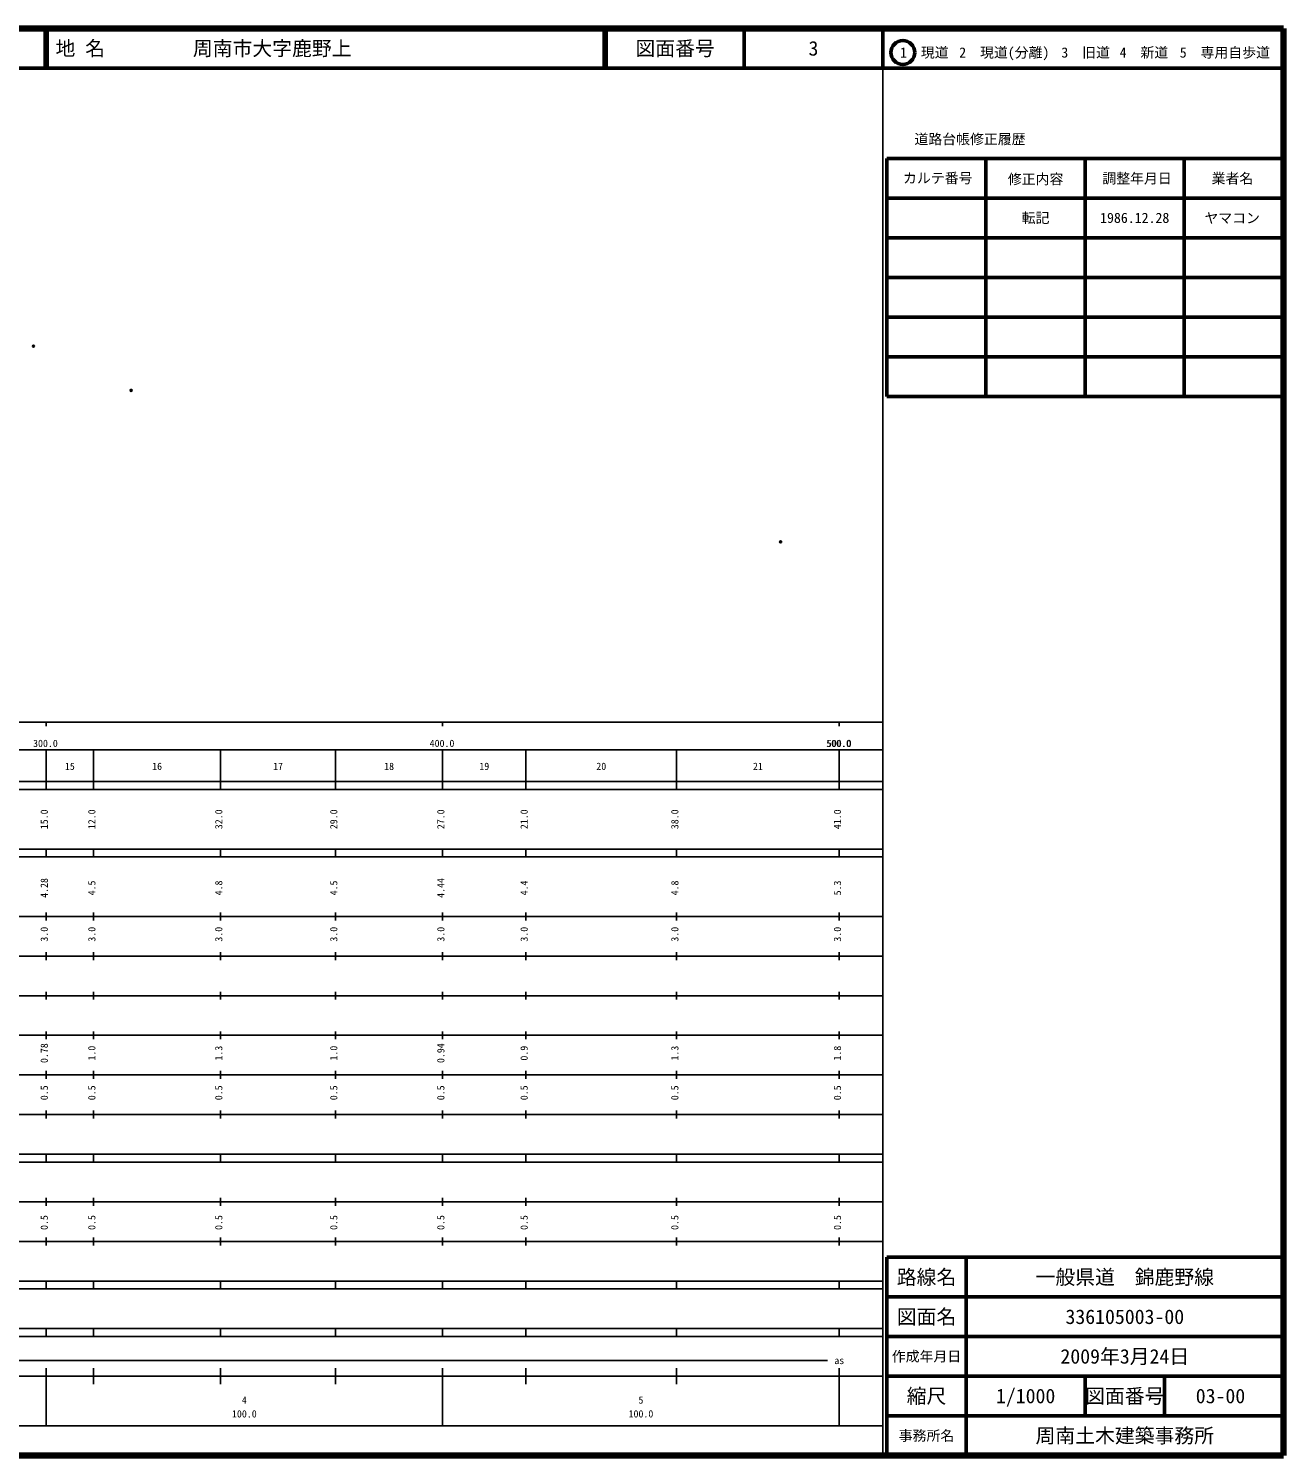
# Model space of a CAD drawing. Units: millimetres on the paper. Extents: x 40 to 680, y 20 to 380.
# Drawn here: x 363.6 to 680, y 20 to 380 of the extents above; entities that cross this region are included whole.
import ezdxf
from ezdxf.enums import TextEntityAlignment as Align

# ---------------------------------------------------------------- set-up
doc = ezdxf.new("R2010")
doc.units = ezdxf.units.MM
doc.header["$PDMODE"] = 32
doc.header["$PDSIZE"] = 0.5
doc.layers.add('M-OTRS', color=6, linetype='Continuous')
doc.layers.add('M-TTL-TXT', color=7, linetype='Continuous')
for name, color, linetype, lineweight in [('M-TTL', 2, 'Continuous', 140), ('M-TTL-BAND', 7, 'Continuous', 25), ('M-TTL-FRAM', 2, 'Continuous', 50), ('M-TTL-LINE', 7, 'Continuous', 50)]:
    doc.layers.add(name, color=color, linetype=linetype, lineweight=lineweight)
doc.styles.add('ＭＳ ゴシック', font='')
doc.styles.get('ＭＳ ゴシック').set_extended_font_data('MS Gothic')

msp = doc.modelspace()

# ---------------------------------------------------------------- linework, layer by layer
at = {"layer": 'M-OTRS'}
for p in [(364.81, 299.86), (389.446, 288.717), (553.224, 250.483)]:
    msp.add_point(p, dxfattribs=at)
at = {"layer": 'M-TTL'}
for p, q in [((680, 380), (40, 380)), ((680, 20), (680, 380)), ((40, 20), (680, 20))]:
    msp.add_line(p, q, dxfattribs=at)
at = {"layer": 'M-TTL-BAND'}
for p, q in [((579, 20), (579, 370)), ((40, 205), (579, 205)), ((368, 205), (368, 204)), ((468, 205), (468, 204)), ((568, 205), (568, 204)), ((68, 198), (579, 198)), ((368, 188), (368, 198)), ((380, 188), (380, 198)), ((412, 188), (412, 198)), ((441, 188), (441, 198)), ((468, 188), (468, 198)), ((489, 188), (489, 198)), ((527, 188), (527, 198)), ((568, 188), (568, 198)), ((40, 190), (579, 190)), ((40, 188), (579, 188)), ((40, 173), (579, 173)), ((368, 171), (368, 173)), ((380, 171), (380, 173)), ((412, 171), (412, 173)), ((441, 171), (441, 173)), ((468, 171), (468, 173)), ((489, 171), (489, 173)), ((527, 171), (527, 173)), ((568, 171), (568, 173)), ((40, 171), (579, 171)), ((40, 156), (579, 156)), ((368, 155), (368, 157)), ((380, 155), (380, 157)), ((412, 155), (412, 157)), ((441, 155), (441, 157)), ((468, 155), (468, 157)), ((489, 155), (489, 157)), ((527, 155), (527, 157)), ((568, 155), (568, 157)), ((46, 146), (579, 146)), ((368, 145), (368, 147)), ((380, 145), (380, 147)), ((412, 145), (412, 147)), ((441, 145), (441, 147)), ((468, 145), (468, 147)), ((489, 145), (489, 147)), ((527, 145), (527, 147)), ((568, 145), (568, 147)), ((368, 135), (368, 137)), ((380, 135), (380, 137)), ((412, 135), (412, 137)), ((441, 135), (441, 137)), ((468, 135), (468, 137)), ((489, 135), (489, 137)), ((527, 135), (527, 137)), ((568, 135), (568, 137)), ((52, 136), (579, 136)), ((46, 126), (579, 126)), ((368, 125), (368, 127)), ((380, 125), (380, 127)), ((412, 125), (412, 127)), ((441, 125), (441, 127)), ((468, 125), (468, 127)), ((489, 125), (489, 127)), ((527, 125), (527, 127)), ((568, 125), (568, 127)), ((52, 116), (579, 116)), ((368, 115), (368, 117)), ((380, 115), (380, 117)), ((412, 115), (412, 117)), ((441, 115), (441, 117)), ((468, 115), (468, 117)), ((489, 115), (489, 117)), ((527, 115), (527, 117)), ((568, 115), (568, 117)), ((46, 106), (579, 106)), ((368, 105), (368, 107)), ((380, 105), (380, 107)), ((412, 105), (412, 107)), ((441, 105), (441, 107)), ((468, 105), (468, 107)), ((489, 105), (489, 107)), ((527, 105), (527, 107)), ((568, 105), (568, 107)), ((40, 96), (579, 96)), ((40, 94), (579, 94)), ((368, 94), (368, 96)), ((380, 94), (380, 96)), ((412, 94), (412, 96)), ((441, 94), (441, 96)), ((468, 94), (468, 96)), ((489, 94), (489, 96)), ((527, 94), (527, 96)), ((568, 94), (568, 96)), ((49, 84), (579, 84)), ((368, 83), (368, 85)), ((380, 83), (380, 85)), ((412, 83), (412, 85)), ((441, 83), (441, 85)), ((468, 83), (468, 85)), ((489, 83), (489, 85)), ((527, 83), (527, 85)), ((568, 83), (568, 85)), ((40, 74), (579, 74)), ((368, 73), (368, 75)), ((380, 73), (380, 75)), ((412, 73), (412, 75)), ((441, 73), (441, 75)), ((468, 73), (468, 75)), ((489, 73), (489, 75)), ((527, 73), (527, 75)), ((568, 73), (568, 75)), ((40, 64), (579, 64)), ((40, 62), (579, 62)), ((368, 62), (368, 64)), ((380, 62), (380, 64)), ((412, 62), (412, 64)), ((441, 62), (441, 64)), ((468, 62), (468, 64)), ((489, 62), (489, 64)), ((527, 62), (527, 64)), ((568, 62), (568, 64)), ((40, 52), (579, 52)), ((368, 50), (368, 52)), ((380, 50), (380, 52)), ((412, 50), (412, 52)), ((441, 50), (441, 52)), ((468, 50), (468, 52)), ((489, 50), (489, 52)), ((527, 50), (527, 52)), ((568, 50), (568, 52)), ((40, 50), (579, 50)), ((71, 44), (565, 44)), ((40, 40), (579, 40)), ((368, 27.5), (368, 42)), ((380, 38), (380, 42)), ((412, 38), (412, 42)), ((441, 38), (441, 42)), ((468, 27.5), (468, 42)), ((489, 38), (489, 42)), ((527, 38), (527, 42)), ((568, 27.5), (568, 42)), ((68, 27.5), (579, 27.5))]:
    msp.add_line(p, q, dxfattribs=at)
at = {"layer": 'M-TTL-FRAM'}
for p, q in [((580, 347.197), (580, 287.197)), ((580, 347.197), (680, 347.197)), ((580, 287.197), (680, 287.197)), ((680, 70), (580, 70)), ((580, 70), (580, 20))]:
    msp.add_line(p, q, dxfattribs=at)
at = {"layer": 'M-TTL-LINE'}
for p, q in [((367.75, 380), (367.75, 370)), ((368.25, 380), (368.25, 370)), ((508.747, 380), (508.747, 370)), ((509.247, 380), (509.247, 370)), ((543.997, 380), (543.997, 370)), ((579, 380), (579, 370)), ((40, 370), (680, 370)), ((605, 347.197), (605, 287.197)), ((630, 347.197), (630, 287.197)), ((655, 347.197), (655, 287.197)), ((580, 337.197), (680, 337.197)), ((580, 327.197), (680, 327.197)), ((580, 317.197), (680, 317.197)), ((580, 307.197), (680, 307.197)), ((580, 297.197), (680, 297.197)), ((600, 70), (600, 20)), ((680, 60), (580, 60)), ((680, 50), (580, 50)), ((680, 40), (580, 40)), ((630, 40), (630, 30)), ((650, 40), (650, 30)), ((680, 30), (580, 30))]:
    msp.add_line(p, q, dxfattribs=at)
msp.add_circle((584.031, 373.958), 3, dxfattribs=at)

# ---------------------------------------------------------------- texts
at = {"layer": 'M-TTL-BAND', "style": 'ＭＳ ゴシック'}
for s, p in [('300.0', (367.844, 198.195)), ('400.0', (467.844, 198.195)), ('500.0', (567.844, 198.195)), ('500.0', (568, 198.195)), ('15', (374, 192.405)), ('16', (396, 192.405)), ('17', (426.5, 192.405)), ('18', (454.5, 192.405)), ('19', (478.5, 192.405)), ('20', (508, 192.405)), ('21', (547.5, 192.405)), ('as', (568, 42.5)), ('4', (418, 32.523)), ('5', (518, 32.523)), ('100.0', (418, 29.033)), ('100.0', (518, 29.033))]:
    msp.add_text(s, height=1.833, dxfattribs=at).set_placement(p, align=Align.BOTTOM_CENTER)
for s, p in [('15.0', (369, 180.5)), ('12.0', (381, 180.5)), ('32.0', (413, 180.5)), ('29.0', (442, 180.5)), ('27.0', (469, 180.5)), ('21.0', (490, 180.5)), ('38.0', (528, 180.5)), ('41.0', (569, 180.5)), ('4.28', (369, 163.174)), ('4.5', (381, 163.174)), ('4.8', (413, 163.174)), ('4.5', (442, 163.174)), ('4.44', (469, 163.174)), ('4.4', (490, 163.174)), ('4.8', (528, 163.174)), ('5.3', (569, 163.174)), ('3.0', (369, 151.5)), ('3.0', (381, 151.5)), ('3.0', (413, 151.5)), ('3.0', (442, 151.5)), ('3.0', (469, 151.5)), ('3.0', (490, 151.5)), ('3.0', (528, 151.5)), ('3.0', (569, 151.5)), ('0.78', (369, 121.5)), ('1.0', (381, 121.5)), ('1.3', (413, 121.5)), ('1.0', (442, 121.5)), ('0.94', (469, 121.5)), ('0.9', (490, 121.5)), ('1.3', (528, 121.5)), ('1.8', (569, 121.5)), ('0.5', (369, 111.5)), ('0.5', (381, 111.5)), ('0.5', (413, 111.5)), ('0.5', (442, 111.5)), ('0.5', (469, 111.5)), ('0.5', (490, 111.5)), ('0.5', (528, 111.5)), ('0.5', (569, 111.5)), ('0.5', (369, 78.764)), ('0.5', (381, 78.764)), ('0.5', (413, 78.764)), ('0.5', (442, 78.764)), ('0.5', (469, 78.764)), ('0.5', (490, 78.764)), ('0.5', (528, 78.764)), ('0.5', (569, 78.764))]:
    msp.add_text(s, height=1.833, rotation=90, dxfattribs=at).set_placement(p, align=Align.BOTTOM_CENTER)
at = {"layer": 'M-TTL-TXT', "style": 'ＭＳ ゴシック'}
for s, p in [('地 名', (370.38, 375)), ('周南市大字鹿野上', (405.024, 375))]:
    msp.add_text(s, height=3.666, dxfattribs=at).set_placement(p, align=Align.MIDDLE_LEFT)
for s, height, p in [('図面番号', 3.666, (526.622, 375)), ('3', 3.666, (561.497, 375)), ('1\u3000現道', 2.566, (589.448, 373.958)), ('2\u3000現道(分離)', 2.566, (609.619, 373.958)), ('3\u3000旧道', 2.566, (630.121, 373.958)), ('4\u3000新道', 2.566, (644.824, 373.958)), ('5\u3000専用自歩道', 2.566, (665.228, 373.958)), ('道路台帳修正履歴', 2.566, (600.968, 352.113)), ('カルテ番号', 2.566, (592.839, 342.277)), ('修正内容', 2.566, (617.509, 342.023)), ('調整年月日', 2.566, (643.089, 342.197)), ('業者名', 2.566, (667.134, 342.197)), ('転記', 2.566, (617.5, 332.245)), ('1986.12.28', 2.566, (642.5, 332.245)), ('ヤマコン', 2.566, (667.077, 332.189)), ('路線名', 3.666, (590, 65)), ('路線名', 3.666, (590, 65)), ('一般県道\u3000錦鹿野線', 3.666, (640, 65)), ('図面名', 3.666, (590, 55)), ('図面名', 3.666, (590, 55)), ('336105003-00', 3.666, (640, 55)), ('2009年3月24日', 3.666, (640, 45)), ('作成年月日', 2.566, (590, 45)), ('作成年月日', 2.566, (590, 45)), ('縮尺', 3.666, (590, 35)), ('縮尺', 3.666, (590, 35)), ('1/1000', 3.666, (615, 35)), ('図面番号', 3.666, (640, 35)), ('図面番号', 3.666, (640, 35)), ('03-00', 3.666, (664.125, 35)), ('事務所名', 2.566, (590, 25)), ('事務所名', 2.566, (590, 25)), ('周南土木建築事務所', 3.666, (640, 25))]:
    msp.add_text(s, height=height, dxfattribs=at).set_placement(p, align=Align.MIDDLE_CENTER)

doc.saveas('drawing.dxf')
